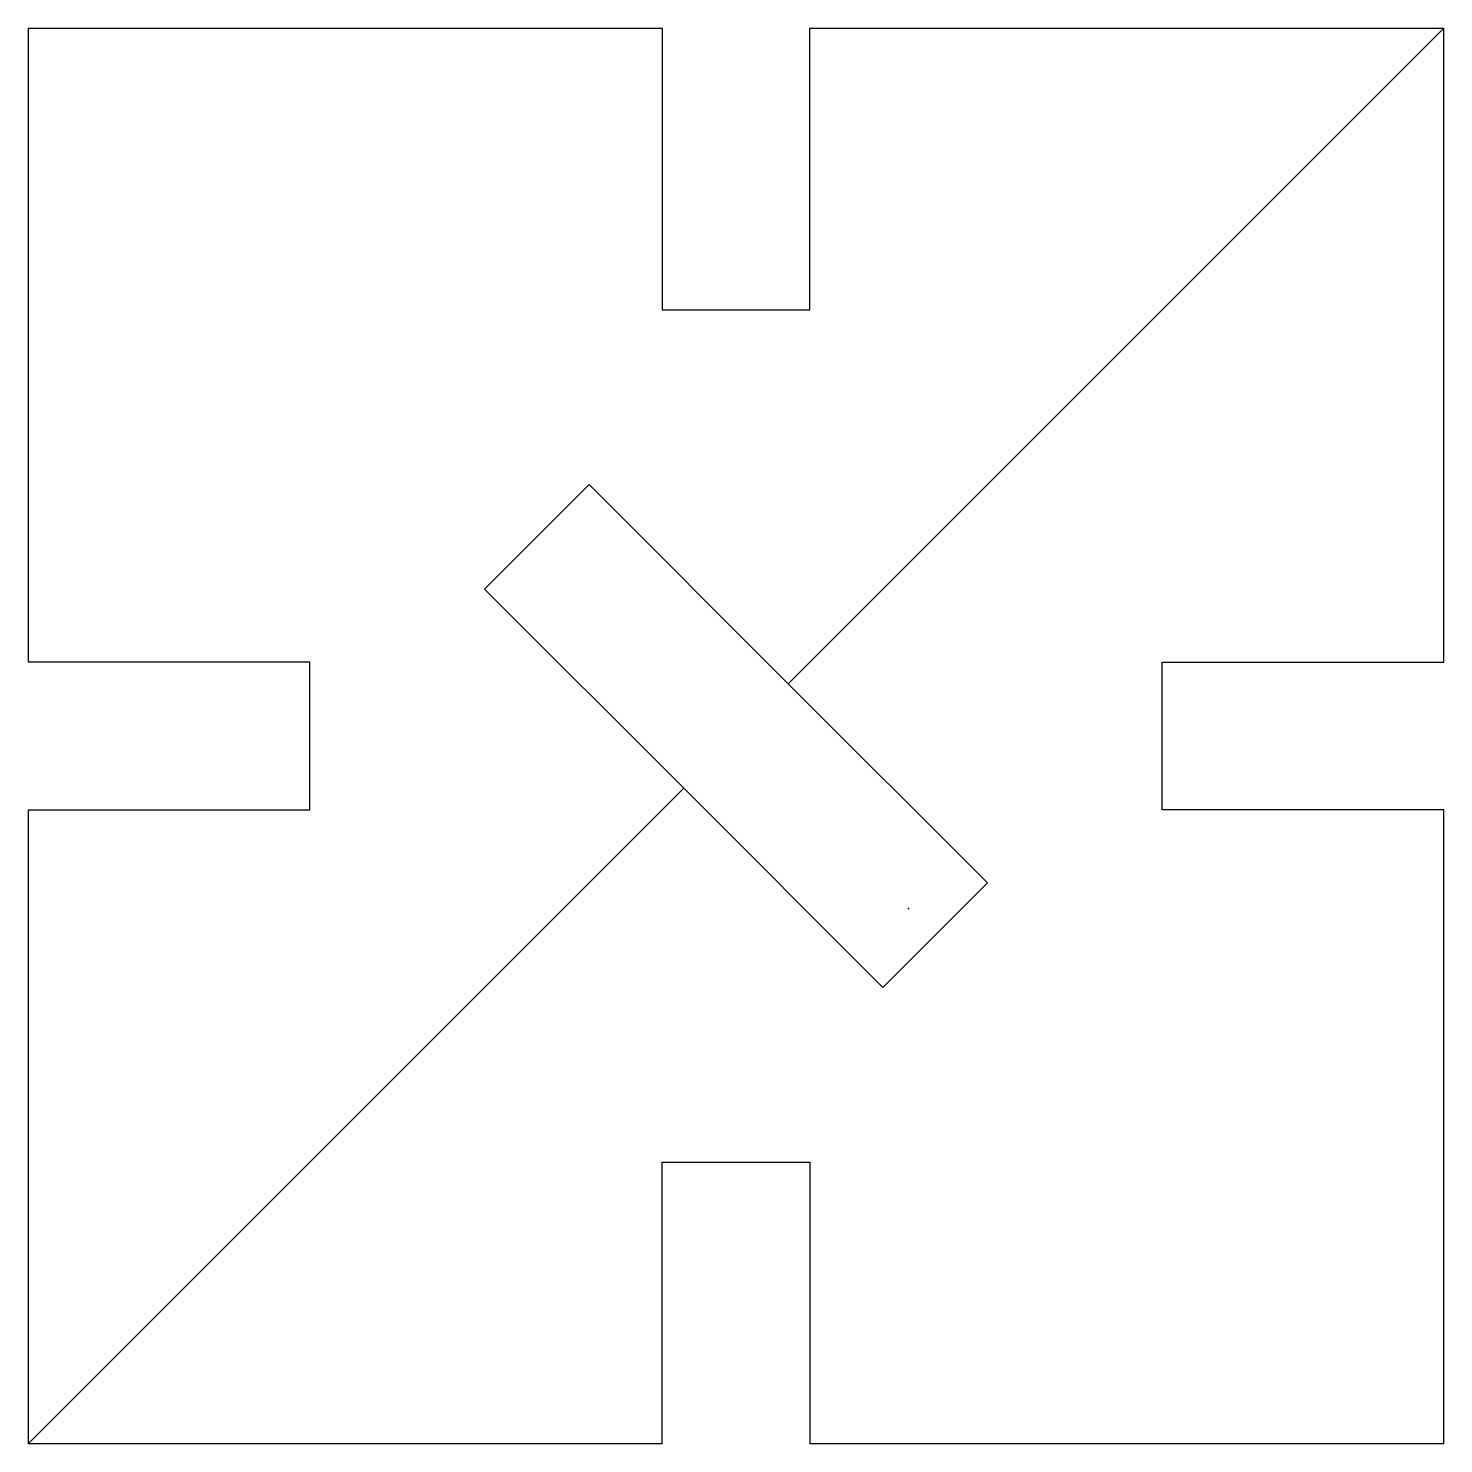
# Model space of a CAD drawing. Header units: centimetres. Extents: x -2.5 to 1.52, y -1.52 to 2.5.
import ezdxf

# ---------------------------------------------------------------- set-up
doc = ezdxf.new("R2010")
doc.units = ezdxf.units.CM
doc.header["$MEASUREMENT"] = 0
doc.layers.add('Lesson 1 laset cut v5_Sketch1', color=7, linetype='Continuous')

msp = doc.modelspace()

# ---------------------------------------------------------------- linework, layer by layer
at = {"layer": 'Lesson 1 laset cut v5_Sketch1'}
for p, q in [((-2.5, 2.5), (-2.5, 0.7)), ((-2.5, 2.5), (-0.7, 2.5)), ((-0.7, 2.5), (-0.7, 1.7)), ((1.52, 2.5), (-0.3415, 0.6385)), ((1.52, 2.5), (-0.3415, 0.6385)), ((1.52, 2.5), (-0.3415, 0.6385)), ((-0.28, 1.7), (-0.28, 2.5)), ((-0.28, 2.5), (1.52, 2.5)), ((1.52, 0.7), (1.52, 2.5)), ((-0.7, 1.7), (-0.28, 1.7)), ((-0.9072, 1.2042), (-1.2042, 0.9072)), ((-0.3415, 0.6385), (-0.9072, 1.2042)), ((-1.2042, 0.9072), (-0.6385, 0.3415)), ((-1.7, 0.7), (-2.5, 0.7)), ((-1.7, 0.28), (-1.7, 0.7)), ((0.72, 0.28), (0.72, 0.7)), ((0.72, 0.7), (1.52, 0.7)), ((-0.3415, 0.6385), (0.2242, 0.0728)), ((-0.6385, 0.3415), (-2.5, -1.52)), ((-0.6385, 0.3415), (-2.5, -1.52)), ((-0.6385, 0.3415), (-2.5, -1.52)), ((-0.0728, -0.2242), (-0.6385, 0.3415)), ((-2.5, 0.28), (-1.7, 0.28)), ((-2.5, 0.28), (-2.5, -1.52)), ((1.52, 0.28), (0.72, 0.28)), ((1.52, -1.52), (1.52, 0.28)), ((0.2242, 0.0728), (-0.0728, -0.2242)), ((-0.7, -0.72), (-0.28, -0.72)), ((-0.7, -1.52), (-0.7, -0.72)), ((-0.28, -0.72), (-0.28, -1.52)), ((-0.7, -1.52), (-2.5, -1.52)), ((1.52, -1.52), (-0.28, -1.52))]:
    msp.add_line(p, q, dxfattribs=at)
msp.add_point((0, 0), dxfattribs=at)

doc.saveas('drawing.dxf')
